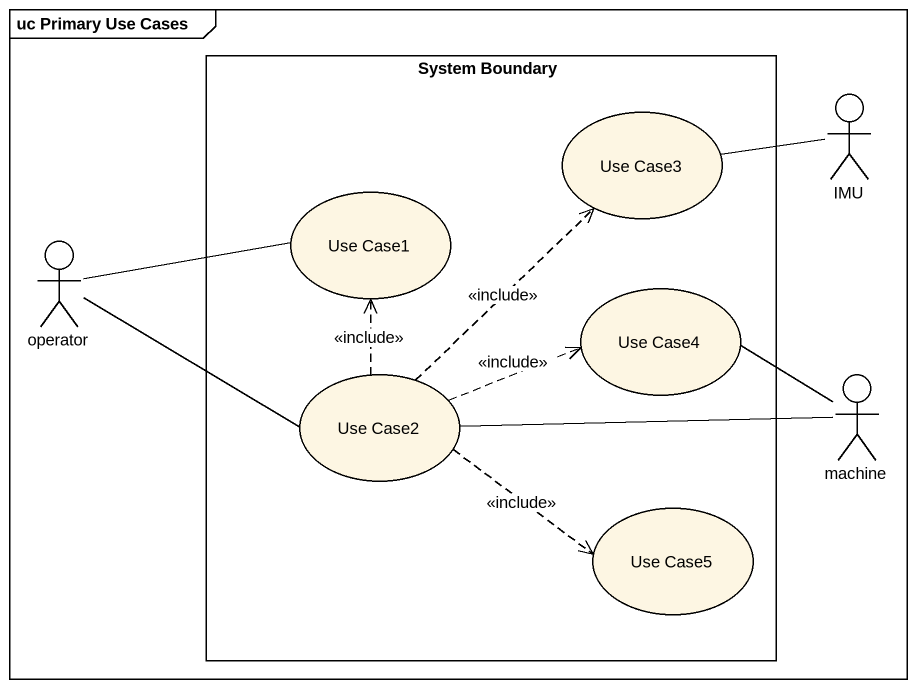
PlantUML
@startuml
mainframe uc Primary Use Cases
rectangle "System Boundary" as System_Boundary {
  usecase "Use Case3" as Use_Case3
  usecase "Use Case1" as Use_Case1
  usecase "Use Case4" as Use_Case4
  usecase "Use Case2" as Use_Case2
  usecase "Use Case5" as Use_Case5
}
actor IMU
actor operator
actor machine
Use_Case3 -right- IMU
operator -right- Use_Case1
operator -right- Use_Case2
Use_Case2 .up.> Use_Case3 : <<include>>
Use_Case2 .up.> Use_Case1 : <<include>>
Use_Case2 .right.> Use_Case4 : <<include>>
Use_Case2 -right- machine
Use_Case2 .right.> Use_Case5 : <<include>>
machine -left- Use_Case4
@enduml
